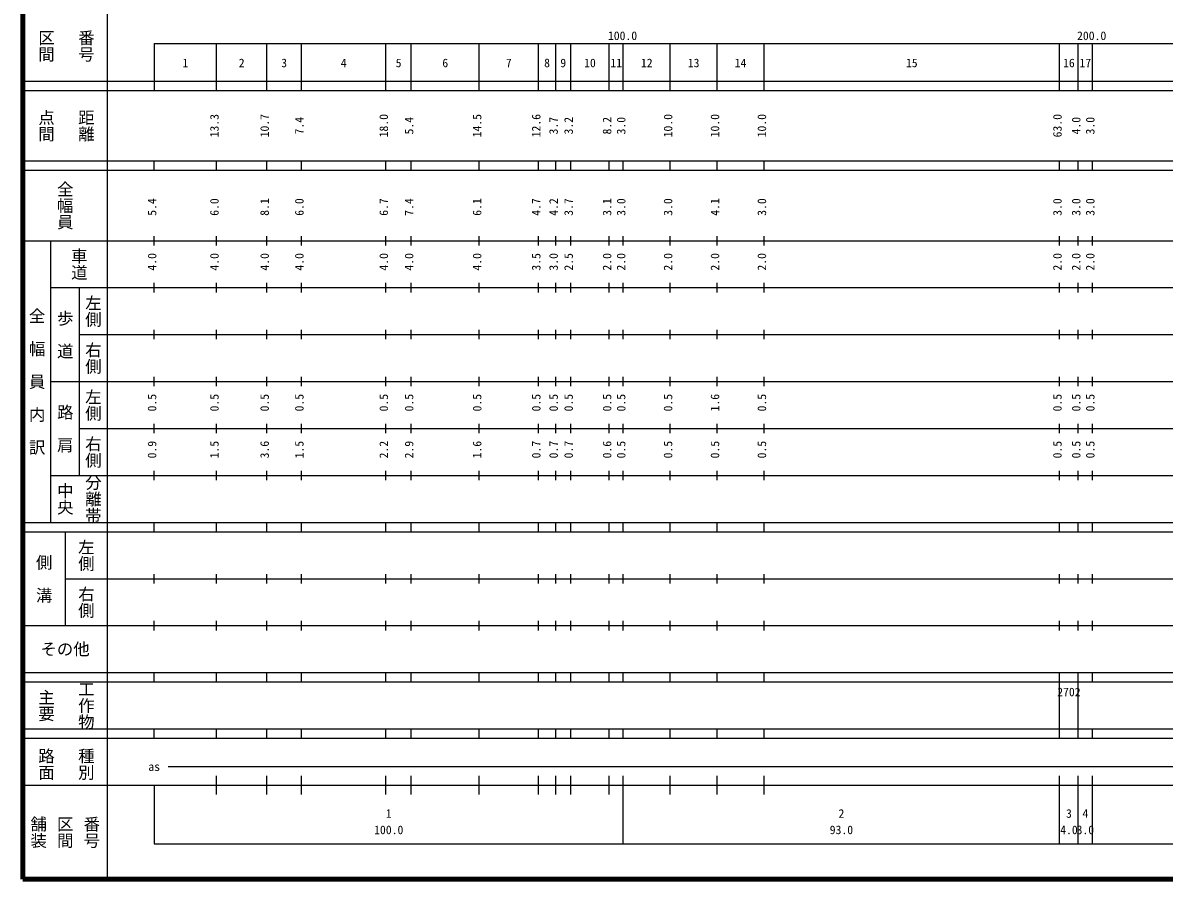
# Model space of a CAD drawing. Units: millimetres on the paper, enlarged 1000 times. Extents: x 40000 to 680000, y 20000 to 380000.
# Drawn here: x 40000 to 283302, y 20000 to 202409 of the extents above; entities that cross this region are included whole.
import ezdxf
from ezdxf.enums import TextEntityAlignment as Align

# ---------------------------------------------------------------- set-up
doc = ezdxf.new("R2010")
doc.units = ezdxf.units.MM
doc.header["$LTSCALE"] = 1000
doc.layers.add('M-TTL', color=2, linetype='Continuous', lineweight=140)
doc.layers.add('M-TTL-BAND', color=7, linetype='Continuous', lineweight=25)
doc.styles.add('@ＭＳ ゴシック', font='')
doc.styles.add('ＭＳ ゴシック', font='')
doc.styles.get('@ＭＳ ゴシック').set_extended_font_data('@MS Gothic')
doc.styles.get('ＭＳ ゴシック').set_extended_font_data('MS Gothic')

msp = doc.modelspace()

# ---------------------------------------------------------------- linework, layer by layer
at = {"layer": 'M-TTL'}
for p, q in [((40000, 380000), (40000, 20000)), ((40000, 20000), (680000, 20000))]:
    msp.add_line(p, q, dxfattribs=at)
at = {"layer": 'M-TTL-BAND'}
for p, q in [((58000, 370000), (58000, 20000)), ((68000, 198000), (579000, 198000)), ((68000, 198000), (68000, 188000)), ((81300, 188000), (81300, 198000)), ((92000, 188000), (92000, 198000)), ((99400, 188000), (99400, 198000)), ((117400, 188000), (117400, 198000)), ((122800, 188000), (122800, 198000)), ((137300, 188000), (137300, 198000)), ((149900, 188000), (149900, 198000)), ((153600, 188000), (153600, 198000)), ((156800, 188000), (156800, 198000)), ((165000, 188000), (165000, 198000)), ((168000, 188000), (168000, 198000)), ((178000, 188000), (178000, 198000)), ((188000, 188000), (188000, 198000)), ((198000, 188000), (198000, 198000)), ((261000, 188000), (261000, 198000)), ((265000, 188000), (265000, 198000)), ((268000, 188000), (268000, 198000)), ((40000, 190000), (579000, 190000)), ((40000, 188000), (579000, 188000)), ((40000, 173000), (579000, 173000)), ((68000, 171000), (68000, 173000)), ((81300, 171000), (81300, 173000)), ((92000, 171000), (92000, 173000)), ((99400, 171000), (99400, 173000)), ((117400, 171000), (117400, 173000)), ((122800, 171000), (122800, 173000)), ((137300, 171000), (137300, 173000)), ((149900, 171000), (149900, 173000)), ((153600, 171000), (153600, 173000)), ((156800, 171000), (156800, 173000)), ((165000, 171000), (165000, 173000)), ((168000, 171000), (168000, 173000)), ((178000, 171000), (178000, 173000)), ((188000, 171000), (188000, 173000)), ((198000, 171000), (198000, 173000)), ((261000, 171000), (261000, 173000)), ((265000, 171000), (265000, 173000)), ((268000, 171000), (268000, 173000)), ((40000, 171000), (579000, 171000)), ((40000, 156000), (579000, 156000)), ((46000, 96000), (46000, 156000)), ((68000, 155000), (68000, 157000)), ((81300, 155000), (81300, 157000)), ((92000, 155000), (92000, 157000)), ((99400, 155000), (99400, 157000)), ((117400, 155000), (117400, 157000)), ((122800, 155000), (122800, 157000)), ((137300, 155000), (137300, 157000)), ((149900, 155000), (149900, 157000)), ((153600, 155000), (153600, 157000)), ((156800, 155000), (156800, 157000)), ((165000, 155000), (165000, 157000)), ((168000, 155000), (168000, 157000)), ((178000, 155000), (178000, 157000)), ((188000, 155000), (188000, 157000)), ((198000, 155000), (198000, 157000)), ((261000, 155000), (261000, 157000)), ((265000, 155000), (265000, 157000)), ((268000, 155000), (268000, 157000)), ((46000, 146000), (579000, 146000)), ((52000, 146000), (52000, 106000)), ((68000, 145000), (68000, 147000)), ((81300, 145000), (81300, 147000)), ((92000, 145000), (92000, 147000)), ((99400, 145000), (99400, 147000)), ((117400, 145000), (117400, 147000)), ((122800, 145000), (122800, 147000)), ((137300, 145000), (137300, 147000)), ((149900, 145000), (149900, 147000)), ((153600, 145000), (153600, 147000)), ((156800, 145000), (156800, 147000)), ((165000, 145000), (165000, 147000)), ((168000, 145000), (168000, 147000)), ((178000, 145000), (178000, 147000)), ((188000, 145000), (188000, 147000)), ((198000, 145000), (198000, 147000)), ((261000, 145000), (261000, 147000)), ((265000, 145000), (265000, 147000)), ((268000, 145000), (268000, 147000)), ((68000, 135000), (68000, 137000)), ((81300, 135000), (81300, 137000)), ((92000, 135000), (92000, 137000)), ((99400, 135000), (99400, 137000)), ((117400, 135000), (117400, 137000)), ((122800, 135000), (122800, 137000)), ((137300, 135000), (137300, 137000)), ((149900, 135000), (149900, 137000)), ((153600, 135000), (153600, 137000)), ((156800, 135000), (156800, 137000)), ((165000, 135000), (165000, 137000)), ((168000, 135000), (168000, 137000)), ((178000, 135000), (178000, 137000)), ((188000, 135000), (188000, 137000)), ((198000, 135000), (198000, 137000)), ((261000, 135000), (261000, 137000)), ((265000, 135000), (265000, 137000)), ((268000, 135000), (268000, 137000)), ((52000, 136000), (579000, 136000)), ((68000, 125000), (68000, 127000)), ((81300, 125000), (81300, 127000)), ((92000, 125000), (92000, 127000)), ((99400, 125000), (99400, 127000)), ((117400, 125000), (117400, 127000)), ((122800, 125000), (122800, 127000)), ((137300, 125000), (137300, 127000)), ((149900, 125000), (149900, 127000)), ((153600, 125000), (153600, 127000)), ((156800, 125000), (156800, 127000)), ((165000, 125000), (165000, 127000)), ((168000, 125000), (168000, 127000)), ((178000, 125000), (178000, 127000)), ((188000, 125000), (188000, 127000)), ((198000, 125000), (198000, 127000)), ((261000, 125000), (261000, 127000)), ((265000, 125000), (265000, 127000)), ((268000, 125000), (268000, 127000)), ((46000, 126000), (579000, 126000)), ((68000, 115000), (68000, 117000)), ((81300, 115000), (81300, 117000)), ((92000, 115000), (92000, 117000)), ((99400, 115000), (99400, 117000)), ((117400, 115000), (117400, 117000)), ((122800, 115000), (122800, 117000)), ((137300, 115000), (137300, 117000)), ((149900, 115000), (149900, 117000)), ((153600, 115000), (153600, 117000)), ((156800, 115000), (156800, 117000)), ((165000, 115000), (165000, 117000)), ((168000, 115000), (168000, 117000)), ((178000, 115000), (178000, 117000)), ((188000, 115000), (188000, 117000)), ((198000, 115000), (198000, 117000)), ((261000, 115000), (261000, 117000)), ((265000, 115000), (265000, 117000)), ((268000, 115000), (268000, 117000)), ((52000, 116000), (579000, 116000)), ((46000, 106000), (579000, 106000)), ((68000, 105000), (68000, 107000)), ((81300, 105000), (81300, 107000)), ((92000, 105000), (92000, 107000)), ((99400, 105000), (99400, 107000)), ((117400, 105000), (117400, 107000)), ((122800, 105000), (122800, 107000)), ((137300, 105000), (137300, 107000)), ((149900, 105000), (149900, 107000)), ((153600, 105000), (153600, 107000)), ((156800, 105000), (156800, 107000)), ((165000, 105000), (165000, 107000)), ((168000, 105000), (168000, 107000)), ((178000, 105000), (178000, 107000)), ((188000, 105000), (188000, 107000)), ((198000, 105000), (198000, 107000)), ((261000, 105000), (261000, 107000)), ((265000, 105000), (265000, 107000)), ((268000, 105000), (268000, 107000)), ((40000, 96000), (579000, 96000)), ((68000, 94000), (68000, 96000)), ((81300, 94000), (81300, 96000)), ((92000, 94000), (92000, 96000)), ((99400, 94000), (99400, 96000)), ((117400, 94000), (117400, 96000)), ((122800, 94000), (122800, 96000)), ((137300, 94000), (137300, 96000)), ((149900, 94000), (149900, 96000)), ((153600, 94000), (153600, 96000)), ((156800, 94000), (156800, 96000)), ((165000, 94000), (165000, 96000)), ((168000, 94000), (168000, 96000)), ((178000, 94000), (178000, 96000)), ((188000, 94000), (188000, 96000)), ((198000, 94000), (198000, 96000)), ((261000, 94000), (261000, 96000)), ((265000, 94000), (265000, 96000)), ((268000, 94000), (268000, 96000)), ((40000, 94000), (579000, 94000)), ((49000, 94000), (49000, 74000)), ((49000, 84000), (579000, 84000)), ((68000, 83000), (68000, 85000)), ((81300, 83000), (81300, 85000)), ((92000, 83000), (92000, 85000)), ((99400, 83000), (99400, 85000)), ((117400, 83000), (117400, 85000)), ((122800, 83000), (122800, 85000)), ((137300, 83000), (137300, 85000)), ((149900, 83000), (149900, 85000)), ((153600, 83000), (153600, 85000)), ((156800, 83000), (156800, 85000)), ((165000, 83000), (165000, 85000)), ((168000, 83000), (168000, 85000)), ((178000, 83000), (178000, 85000)), ((188000, 83000), (188000, 85000)), ((198000, 83000), (198000, 85000)), ((261000, 83000), (261000, 85000)), ((265000, 83000), (265000, 85000)), ((268000, 83000), (268000, 85000)), ((40000, 74000), (579000, 74000)), ((68000, 73000), (68000, 75000)), ((81300, 73000), (81300, 75000)), ((92000, 73000), (92000, 75000)), ((99400, 73000), (99400, 75000)), ((117400, 73000), (117400, 75000)), ((122800, 73000), (122800, 75000)), ((137300, 73000), (137300, 75000)), ((149900, 73000), (149900, 75000)), ((153600, 73000), (153600, 75000)), ((156800, 73000), (156800, 75000)), ((165000, 73000), (165000, 75000)), ((168000, 73000), (168000, 75000)), ((178000, 73000), (178000, 75000)), ((188000, 73000), (188000, 75000)), ((198000, 73000), (198000, 75000)), ((261000, 73000), (261000, 75000)), ((265000, 73000), (265000, 75000)), ((268000, 73000), (268000, 75000)), ((40000, 64000), (579000, 64000)), ((68000, 62000), (68000, 64000)), ((81300, 62000), (81300, 64000)), ((92000, 62000), (92000, 64000)), ((99400, 62000), (99400, 64000)), ((117400, 62000), (117400, 64000)), ((122800, 62000), (122800, 64000)), ((137300, 62000), (137300, 64000)), ((149900, 62000), (149900, 64000)), ((153600, 62000), (153600, 64000)), ((156800, 62000), (156800, 64000)), ((165000, 62000), (165000, 64000)), ((168000, 62000), (168000, 64000)), ((178000, 62000), (178000, 64000)), ((188000, 62000), (188000, 64000)), ((198000, 62000), (198000, 64000)), ((261000, 62000), (261000, 64000)), ((265000, 62000), (265000, 64000)), ((268000, 62000), (268000, 64000)), ((40000, 62000), (579000, 62000)), ((261000, 52000), (261000, 62000)), ((265000, 52000), (265000, 62000)), ((40000, 52000), (579000, 52000)), ((68000, 50000), (68000, 52000)), ((81300, 50000), (81300, 52000)), ((92000, 50000), (92000, 52000)), ((99400, 50000), (99400, 52000)), ((117400, 50000), (117400, 52000)), ((122800, 50000), (122800, 52000)), ((137300, 50000), (137300, 52000)), ((149900, 50000), (149900, 52000)), ((153600, 50000), (153600, 52000)), ((156800, 50000), (156800, 52000)), ((165000, 50000), (165000, 52000)), ((168000, 50000), (168000, 52000)), ((178000, 50000), (178000, 52000)), ((188000, 50000), (188000, 52000)), ((198000, 50000), (198000, 52000)), ((261000, 50000), (261000, 52000)), ((265000, 50000), (265000, 52000)), ((268000, 50000), (268000, 52000)), ((40000, 50000), (579000, 50000)), ((71000, 44000), (565000, 44000)), ((81300, 38000), (81300, 42000)), ((92000, 38000), (92000, 42000)), ((99400, 38000), (99400, 42000)), ((117400, 38000), (117400, 42000)), ((122800, 38000), (122800, 42000)), ((137300, 38000), (137300, 42000)), ((149900, 38000), (149900, 42000)), ((153600, 38000), (153600, 42000)), ((156800, 38000), (156800, 42000)), ((165000, 38000), (165000, 42000)), ((168000, 27500), (168000, 42000)), ((178000, 38000), (178000, 42000)), ((188000, 38000), (188000, 42000)), ((198000, 38000), (198000, 42000)), ((261000, 27500), (261000, 42000)), ((265000, 27500), (265000, 42000)), ((268000, 27500), (268000, 42000)), ((40000, 40000), (579000, 40000)), ((68000, 40000), (68000, 27500)), ((68000, 27500), (579000, 27500))]:
    msp.add_line(p, q, dxfattribs=at)

# ---------------------------------------------------------------- texts
at = {"layer": 'M-TTL-BAND', "style": '@ＭＳ ゴシック'}
for s, p in [('区間', (45000, 197500)), ('番号', (53500, 197500)), ('点間', (45000, 180500)), ('距離', (53500, 180500)), ('全幅員', (49000, 163500)), ('車道', (52000, 151000)), ('左側', (55000, 141000)), ('全\u3000幅\u3000員\u3000内\u3000訳', (43000, 126000)), ('歩\u3000道', (49000, 136000)), ('右側', (55000, 131000)), ('左側', (55000, 121000)), ('路\u3000肩', (49000, 116000)), ('右側', (55000, 111000)), ('分離帯', (55000, 101000)), ('中央', (49000, 101000)), ('左側', (53500, 89000)), ('側\u3000溝', (44500, 84000)), ('右側', (53500, 79000)), ('工作物', (53500, 57000)), ('主要', (45000, 57000)), ('路面', (45000, 44500)), ('種別', (53500, 44500)), ('舗装', (43333, 30000)), ('区間', (49000, 30000)), ('番号', (54667, 30000))]:
    msp.add_text(s, height=2566, rotation=270, dxfattribs=at).set_placement(p, align=Align.MIDDLE_CENTER)
at = {"layer": 'M-TTL-BAND', "style": 'ＭＳ ゴシック'}
for s, p in [('100.0', (167844, 198195)), ('200.0', (267844, 198195)), ('1', (74650, 192405)), ('2', (86650, 192405)), ('3', (95700, 192405)), ('4', (108400, 192405)), ('5', (120100, 192405)), ('6', (130050, 192405)), ('7', (143600, 192405)), ('8', (151750, 192405)), ('9', (155200, 192405)), ('10', (160900, 192405)), ('11', (166500, 192405)), ('12', (173000, 192405)), ('13', (183000, 192405)), ('14', (193000, 192405)), ('15', (229500, 192405)), ('16', (263000, 192405)), ('17', (266500, 192405)), ('as', (68000, 42500)), ('1', (118000, 32523)), ('2', (214500, 32523)), ('3', (263000, 32523)), ('4', (266500, 32523)), ('100.0', (118000, 29033)), ('93.0', (214500, 29033)), ('4.0', (263000, 29033)), ('3.0', (266500, 29033))]:
    msp.add_text(s, height=1833, dxfattribs=at).set_placement(p, align=Align.BOTTOM_CENTER)
for s, p in [('13.3', (82300, 180500)), ('10.7', (93000, 180500)), ('18.0', (118400, 180500)), ('14.5', (138300, 180500)), ('12.6', (150900, 180500)), ('10.0', (179000, 180500)), ('10.0', (189000, 180500)), ('10.0', (199000, 180500)), ('63.0', (262000, 180500)), ('7.4', (100400, 180500)), ('5.4', (123800, 180500)), ('3.7', (154600, 180500)), ('3.2', (157800, 180500)), ('8.2', (166000, 180500)), ('3.0', (169000, 180500)), ('4.0', (266000, 180500)), ('3.0', (269000, 180500)), ('5.4', (69000, 163174)), ('6.0', (82300, 163174)), ('8.1', (93000, 163174)), ('6.0', (100400, 163174)), ('6.7', (118400, 163174)), ('7.4', (123800, 163174)), ('6.1', (138300, 163174)), ('4.7', (150900, 163174)), ('4.2', (154600, 163174)), ('3.7', (157800, 163174)), ('3.1', (166000, 163174)), ('3.0', (169000, 163174)), ('3.0', (179000, 163174)), ('4.1', (189000, 163174)), ('3.0', (199000, 163174)), ('3.0', (262000, 163174)), ('3.0', (266000, 163174)), ('3.0', (269000, 163174)), ('4.0', (69000, 151500)), ('4.0', (82300, 151500)), ('4.0', (93000, 151500)), ('4.0', (100400, 151500)), ('4.0', (118400, 151500)), ('4.0', (123800, 151500)), ('4.0', (138300, 151500)), ('3.5', (150900, 151500)), ('3.0', (154600, 151500)), ('2.5', (157800, 151500)), ('2.0', (166000, 151500)), ('2.0', (169000, 151500)), ('2.0', (179000, 151500)), ('2.0', (189000, 151500)), ('2.0', (199000, 151500)), ('2.0', (262000, 151500)), ('2.0', (266000, 151500)), ('2.0', (269000, 151500)), ('0.5', (69000, 121500)), ('0.5', (82300, 121500)), ('0.5', (93000, 121500)), ('0.5', (100400, 121500)), ('0.5', (118400, 121500)), ('0.5', (123800, 121500)), ('0.5', (138300, 121500)), ('0.5', (150900, 121500)), ('0.5', (154600, 121500)), ('0.5', (157800, 121500)), ('0.5', (166000, 121500)), ('0.5', (169000, 121500)), ('0.5', (179000, 121500)), ('1.6', (189000, 121500)), ('0.5', (199000, 121500)), ('0.5', (262000, 121500)), ('0.5', (266000, 121500)), ('0.5', (269000, 121500)), ('0.9', (69000, 111500)), ('1.5', (82300, 111500)), ('3.6', (93000, 111500)), ('1.5', (100400, 111500)), ('2.2', (118400, 111500)), ('2.9', (123800, 111500)), ('1.6', (138300, 111500)), ('0.7', (150900, 111500)), ('0.7', (154600, 111500)), ('0.7', (157800, 111500)), ('0.6', (166000, 111500)), ('0.5', (169000, 111500)), ('0.5', (179000, 111500)), ('0.5', (189000, 111500)), ('0.5', (199000, 111500)), ('0.5', (262000, 111500)), ('0.5', (266000, 111500)), ('0.5', (269000, 111500))]:
    msp.add_text(s, height=1833, rotation=90, dxfattribs=at).set_placement(p, align=Align.BOTTOM_CENTER)
msp.add_text('その他', height=2566, dxfattribs=at).set_placement((49000, 69000), align=Align.MIDDLE_CENTER)
msp.add_text('2702', height=1833, dxfattribs=at).set_placement((260500, 58405), align=Align.BOTTOM_LEFT)

doc.saveas('drawing.dxf')
